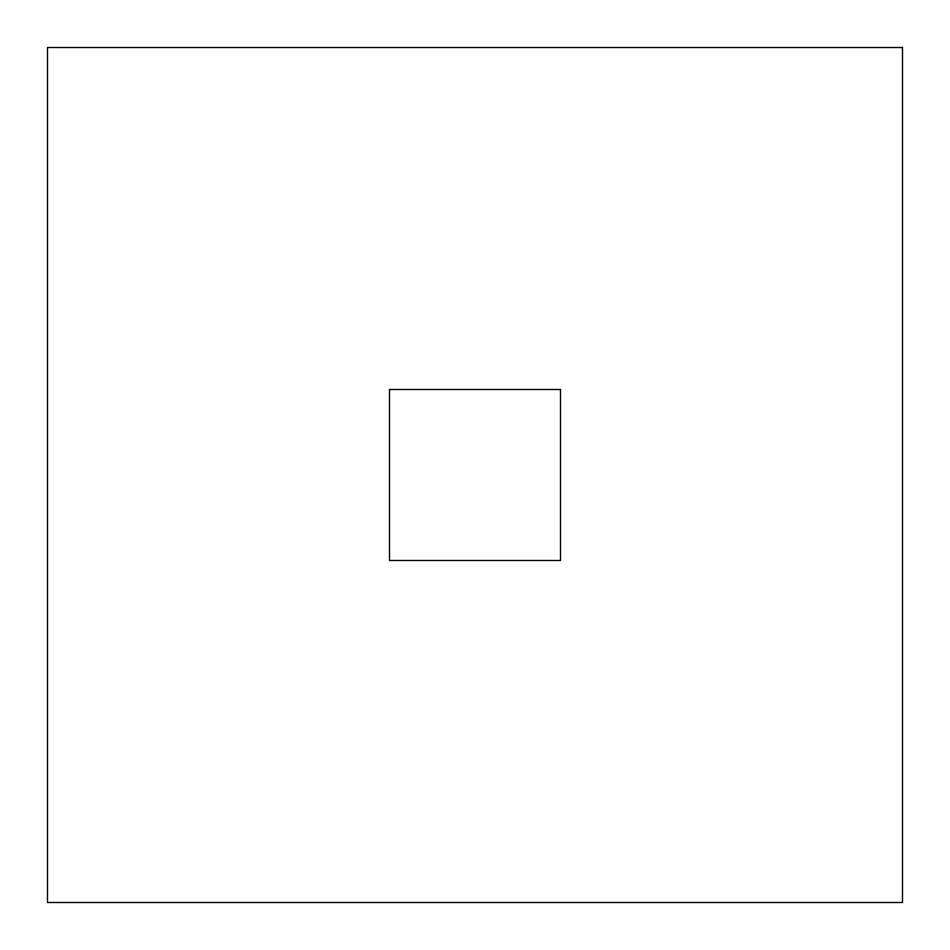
<?xml version="1.0" encoding="UTF-8"?>
<svg xmlns="http://www.w3.org/2000/svg" width="950" height="950" viewBox="0 0 950 950"><rect width="100%" height="100%" fill="white"/><g stroke="black" fill="none" stroke-linecap="round" stroke-linejoin="round"><path stroke-width="1.43" d="M902.5 47.5L47.5 47.5L47.5 902.5L902.5 902.5L902.5 47.5M560.5 389.5L389.5 389.5L389.5 560.5L560.5 560.5L560.5 389.5"/></g></svg>
